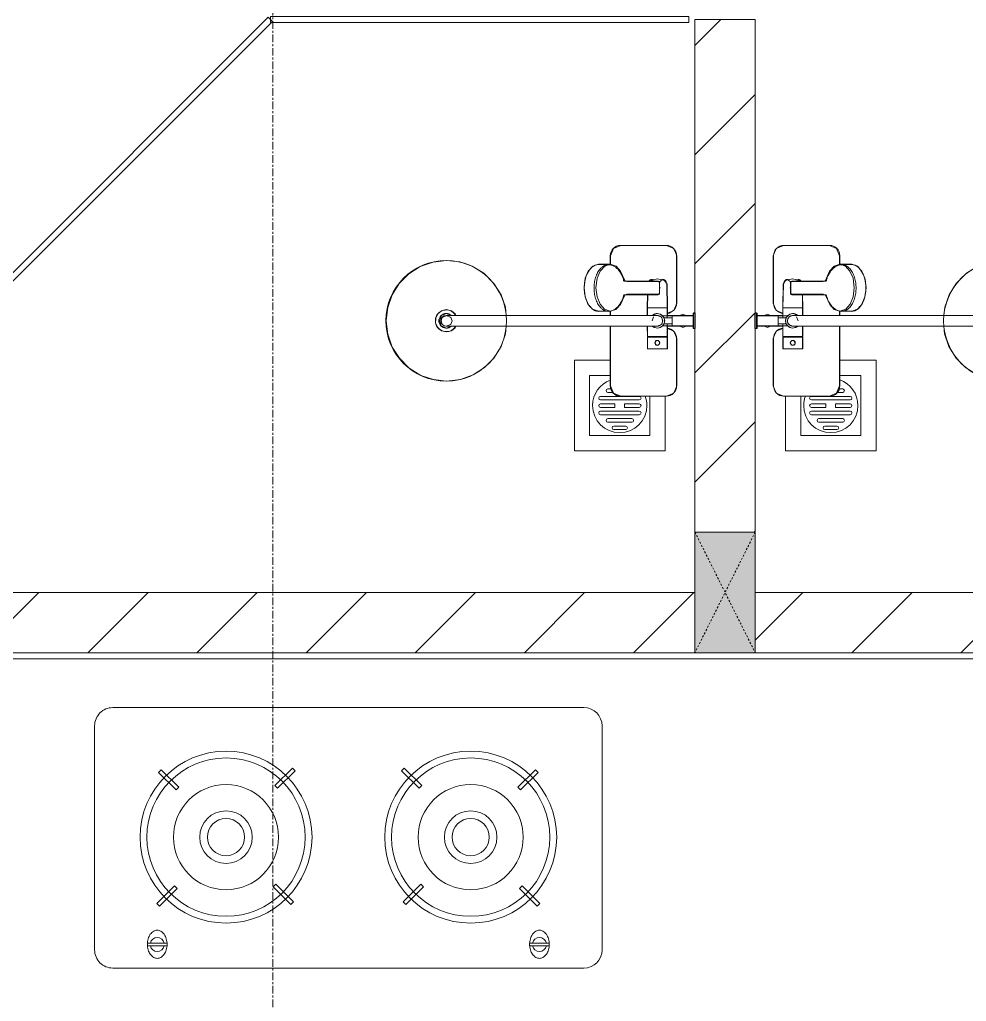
# Model space of a CAD drawing. Header units: millimetres. Extents: x 962 to 241049, y -15958 to 84407.
# Drawn here: x 108712 to 110282, y 64259 to 65887 of the extents above; entities that cross this region are included whole.
import ezdxf

# ---------------------------------------------------------------- set-up
doc = ezdxf.new("R2010")
doc.units = ezdxf.units.MM
doc.linetypes.add('Dash', pattern=[6, 3, -3])
doc.linetypes.add('Grid Line', pattern=[22.225, 12.7, -3.175, 3.175, -3.175])
for name, color, linetype, lineweight in [('0-1', 7, 'Continuous', 5), ('A-GLAZ-CURT-1', 254, 'Continuous', 9), ('A-GLAZ-CURT-2', 9, 'Continuous', 9), ('A-WALL-1', 253, 'Continuous', 18), ('A-WALL-PATT-1', 10, 'Continuous', 9), ('I-FURN', 30, 'Continuous', 9), ('I-FURN-1', 254, 'Continuous', 9), ('M-EQPM-1', 254, 'Continuous', 9), ('P-SANR-FIXT', 6, 'Continuous', 9), ('P-SANR-FIXT-1', 254, 'Continuous', 9), ('S-COLS', 52, 'Continuous', 9), ('S-COLS-4', 254, 'Continuous', 9), ('S-COLS-5', 253, 'Continuous', 18), ('S-COLS-HDLN-1', 9, 'Dash', 9), ('S-GRID-1', 1, 'Grid Line', 9)]:
    doc.layers.add(name, color=color, linetype=linetype, lineweight=lineweight)
pattern_1 = [(45, (0, 0), (-90.50967, 90.50967), [])]

# ---------------------------------------------------------------- blocks, each defined once
blk = doc.blocks.new('HE BEP A - HE BEP A-V18-TKCS_MB TẦNG 1')
at = {"layer": 'I-FURN'}
for p, q in [((3279.1, -92.2), (2497.5, -92.2)), ((2467.5, -494.2), (2467.5, -122.2)), ((2555.1, -129.3), (2587.6, -129.3)), ((2555.1, -133.3), (2555.1, -129.3)), ((2587.6, -129.3), (2587.6, -133.3)), ((3189, -129.3), (3189, -133.3)), ((3221.5, -129.3), (3189, -129.3)), ((3221.5, -133.3), (3221.5, -129.3)), ((3309.1, -494.2), (3309.1, -122.2)), ((2587.6, -133.3), (2555.1, -133.3)), ((3189, -133.3), (3221.5, -133.3)), ((2575.3, -194.9), (2570.9, -199.3)), ((2604.4, -224), (2575.3, -194.9)), ((3172.2, -224), (3201.4, -194.9)), ((3201.4, -194.9), (3205.8, -199.3)), ((2570.9, -199.3), (2600, -228.4)), ((2792.8, -197.7), (2763.7, -226.8)), ((2768.1, -231.2), (2797.2, -202)), ((2797.2, -202), (2792.8, -197.7)), ((2979.4, -202), (2983.8, -197.7)), ((3008.5, -231.2), (2979.4, -202)), ((2983.8, -197.7), (3012.9, -226.8)), ((3205.8, -199.3), (3176.6, -228.4)), ((2600, -228.4), (2604.4, -224)), ((2763.7, -226.8), (2768.1, -231.2)), ((3012.9, -226.8), (3008.5, -231.2)), ((3176.6, -228.4), (3172.2, -224)), ((2573.6, -416.8), (2602.8, -387.7)), ((2602.8, -387.7), (2607.1, -392.1)), ((2766.5, -394.9), (2770.8, -390.5)), ((2770.8, -390.5), (2800, -419.6)), ((3005.8, -390.5), (2976.7, -419.6)), ((3010.2, -394.9), (3005.8, -390.5)), ((3173.9, -387.7), (3169.5, -392.1)), ((3203, -416.8), (3173.9, -387.7)), ((2607.1, -392.1), (2578, -421.2)), ((2795.6, -424), (2766.5, -394.9)), ((2981.1, -424), (3010.2, -394.9)), ((3169.5, -392.1), (3198.6, -421.2)), ((2578, -421.2), (2573.6, -416.8)), ((2800, -419.6), (2795.6, -424)), ((2976.7, -419.6), (2981.1, -424)), ((3198.6, -421.2), (3203, -416.8)), ((3279.1, -524.2), (2497.5, -524.2)), ((765.9, -605.3), (4303.5, -605.3))]:
    blk.add_line(p, q, dxfattribs=at)
for centre, radius in [((2685.4, -309.4), 142.6), ((2685.4, -309.4), 131.3), ((3091.2, -309.4), 142.6), ((3091.2, -309.4), 131.3), ((2685.4, -309.4), 87.2), ((3091.2, -309.4), 87.2), ((2685.4, -309.4), 43.6), ((3091.2, -309.4), 43.6), ((2685.4, -309.4), 30.9), ((3091.2, -309.4), 30.9)]:
    blk.add_circle(centre, radius, dxfattribs=at)
for centre, radius, start, end in [((2497.5, -122.2), 30, 90, 180), ((3279.1, -122.2), 30, 360, 90), ((2574.8, -125.5), 18.1, 120.7976, 145.204), ((2571.4, -119.8), 11.5, 90, 120.7976), ((2571.4, -119.8), 11.5, 59.2024, 90), ((2568, -125.5), 18.1, 34.796, 59.2024), ((3208.7, -125.5), 18.1, 120.7976, 145.204), ((3205.3, -119.8), 11.5, 90, 120.7976), ((3205.3, -119.8), 11.5, 59.2024, 90), ((3201.9, -125.5), 18.1, 34.796, 59.2024), ((2588.6, -131.7), 33.5, 163.9419, 180), ((2580.1, -129.2), 24.7, 145.204, 163.9419), ((2571.3, -131.3), 11.6, 9.7177, 170.2823), ((2562.6, -129.2), 24.7, 16.0581, 34.796), ((2554.1, -131.7), 33.5, 0, 16.0581), ((3222.5, -131.7), 33.5, 163.9419, 180), ((3214, -129.2), 24.7, 145.204, 163.9419), ((3205.3, -131.3), 11.6, 9.7177, 170.2823), ((3196.5, -129.2), 24.7, 16.0581, 34.796), ((3188, -131.7), 33.5, 0, 16.0581), ((2588.6, -131.7), 33.5, 180, 196.0581), ((2580.1, -134.1), 24.7, 196.0581, 214.796), ((2571.3, -131.3), 11.6, 189.9102, 350.0898), ((2562.6, -134.1), 24.7, 325.204, 343.9419), ((2554.1, -131.7), 33.5, 343.9419, 0), ((3222.5, -131.7), 33.5, 180, 196.0581), ((3214, -134.1), 24.7, 196.0581, 214.796), ((3205.3, -131.3), 11.6, 189.9102, 350.0898), ((3196.5, -134.1), 24.7, 325.204, 343.9419), ((3188, -131.7), 33.5, 343.9419, 0), ((2574.8, -137.9), 18.1, 214.796, 239.2024), ((2571.4, -143.6), 11.5, 239.2024, 270), ((2571.4, -143.6), 11.5, 270, 300.7976), ((2568, -137.9), 18.1, 300.7976, 325.204), ((3208.7, -137.9), 18.1, 214.796, 239.2024), ((3205.3, -143.6), 11.5, 239.2024, 270), ((3205.3, -143.6), 11.5, 270, 300.7976), ((3201.9, -137.9), 18.1, 300.7976, 325.204), ((2497.5, -494.2), 30, 180, 270), ((3279.1, -494.2), 30, 270, 0)]:
    blk.add_arc(centre, radius, start, end, dxfattribs=at)
at = {"layer": 'I-FURN-1'}
blk.add_line((4303.5, -605.3), (3.5, -605.3), dxfattribs=at)
blk = doc.blocks.new('93925000_0001 - 93925000_top_dwg_93925000_T-348115-TKCS_MB TẦNG 1')
at = {"layer": 'P-SANR-FIXT'}
for p, q in [((-29.3, -30.4), (-108, -30.4)), ((29.3, -30.4), (108, -30.4)), ((-125, -47.4), (-125, -123.4)), ((-46.3, -78.4), (-46.3, -46.7)), ((-27.2, -47.1), (-26.1, -47.1)), ((21.5, -45.9), (60.6, -46.7)), ((125, -47.4), (125, -123.4)), ((-9, -412.5), (-9, -62.5)), ((9, -62.5), (9, -412.5)), ((43, -64.7), (43, -117.7)), ((65.8, -117.7), (65.8, -64.7)), ((-27.2, -77.9), (-26.1, -77.9)), ((43, -78.7), (21.5, -79.2)), ((42.7, -117.9), (42.7, -117.9)), ((43.2, -117.6), (43.2, -117.5)), ((65.6, -117.5), (65.6, -117.6)), ((66.1, -117.9), (66.1, -117.9)), ((-108, -140.4), (-9, -140.4)), ((9, -140.4), (16.1, -140.4)), ((15.4, -159.1), (15.8, -143.3)), ((108, -140.4), (92.7, -140.4)), ((93, -143.3), (93.4, -159.1))]:
    blk.add_line(p, q, dxfattribs=at)
at = {"layer": 'P-SANR-FIXT', "flags": 128}
for points in [[(-45.8, -46.1), (-27.2, -46.1), (-27.2, -78.9), (-45.8, -78.9)], [(-26.1, -46), (-26.1, -78.9), (-9, -79)], [(21.5, -47.4), (21.5, -79.1), (9, -79)]]:
    blk.add_lwpolyline(points, dxfattribs=at)
at = {"layer": 'P-SANR-FIXT'}
for centre, radius in [((-36.5, -62.5), 3.95), ((0, -412.5), 100)]:
    blk.add_circle(centre, radius, dxfattribs=at)
for centre, radius, start, end in [((-108, -47.4), 17, 90, 180), ((-29.3, -47.4), 17, 4.7626, 90), ((29.3, -47.4), 17, 90, 175.2374), ((108, -47.4), 17, 360, 90), ((-45.8, -46.6), 0.5, 90, 180), ((59.7, -57.1), 10.5, 38.6491, 85.492), ((0, -62.5), 12, 318.5904, 221.4096), ((0, -62.5), 9, 90, 180.0008), ((0, -62.5), 9, 360, 90), ((45.7, -61.8), 2.59, 155.1929, 175.7071), ((45.9, -61.8), 2.75, 130.8294, 155.1929), ((46.1, -62.1), 3.08, 110.5459, 130.8294), ((54.4, -334.8), 275.9, 88.2683, 91.7343), ((-11.1, -67.1), 76.9, 1.7693, 4.1075), ((-45.8, -78.4), 0.5, 180, 270), ((65.2, -72.4), 3.46, 323.2522, 79.3541), ((-108, -123.4), 17, 180, 270), ((43.6, -149.4), 29.5, 134.7867, 139.9744), ((46.2, -152), 33.2, 130.0223, 134.7808), ((47.7, -153.8), 35.5, 125.4414, 130.0144), ((49.9, -156.8), 39.2, 121.1773, 125.4365), ((50.6, -157.9), 40.5, 119.697, 121.1761), ((51, -158.7), 41.5, 117.0276, 119.7085), ((52.2, -161.1), 44.1, 113.3199, 117.0258), ((51.7, -159.9), 42.8, 109.7779, 113.2977), ((52.5, -162.2), 45.2, 106.1472, 109.7766), ((53.2, -164.5), 47.7, 103.9355, 106.1665), ((39.1, -108.2), 10.4, 284.3956, 285.5116), ((40.8, -114.2), 4.19, 285.5116, 289.9665), ((40.2, -112.5), 6, 289.9665, 292.7061), ((41.4, -115.3), 2.96, 292.7061, 296.5405), ((41.3, -115.1), 3.16, 296.9591, 300.8286), ((41.8, -115.8), 2.26, 300.8286, 305.287), ((42.1, -116.4), 1.64, 305.287, 309.9326), ((42.6, -116.9), 0.906, 309.9326, 315.24), ((66.5, -116.6), 1.39, 229.6335, 235.1234), ((66.3, -116.8), 1.08, 225.1702, 229.6335), ((67.3, -115.4), 2.79, 235.1234, 238.7439), ((67.2, -115.6), 2.6, 238.7439, 243.4573), ((67.8, -114.4), 3.89, 243.9189, 246.8313), ((68.1, -113.8), 4.52, 246.843, 250.4792), ((68.3, -113.2), 5.24, 250.478, 254.0406), ((68.5, -112.7), 5.75, 254.0357, 256.0561), ((55.4, -165.2), 48.4, 73.8659, 76.0481), ((56.2, -162.4), 45.5, 70.241, 73.86), ((57.4, -159.2), 42.1, 66.6693, 70.2637), ((56.5, -161.3), 44.3, 62.9815, 66.6728), ((58, -158.4), 41.1, 60.2783, 62.9855), ((57.7, -158.9), 41.7, 58.8444, 60.2824), ((59.2, -156.4), 38.7, 54.5377, 58.8482), ((60.9, -154), 35.8, 50.0034, 54.5405), ((62.8, -151.7), 32.8, 45.1921, 50.0042), ((65, -149.6), 29.8, 40.0487, 45.1896), ((87.6, -128.4), 1.5, 180, 187.5386), ((87.6, -128.4), 1.5, 258.6057, 270), ((108, -123.4), 17, 270, 360), ((32.6, -143.6), 16.9, 172.414, 179.1297), ((33.7, -143.7), 17.9, 164.9525, 172.4168), ((35.2, -144.2), 19.5, 157.9614, 164.9563), ((37.1, -144.9), 21.6, 151.4775, 157.9654), ((39.3, -146.1), 24, 145.4892, 151.4815), ((41.5, -147.6), 26.8, 139.9517, 145.4927), ((67.2, -147.7), 26.8, 34.5125, 40.0422), ((69.4, -146.2), 24.2, 28.5363, 34.4919), ((73.8, -143.9), 19.2, 21.6374, 28.9183), ((71.2, -145), 22.1, 15.4436, 21.6374), ((76.8, -143.4), 16.2, 7.1859, 15.4436), ((73.9, -143.8), 19.1, 1.2699, 7.1859), ((32.7, -159), 17.3, 181.3198, 222.2619), ((76, -159), 17.4, 317.3098, 358.6393), ((54.2, -123), 60.6, 259.1395, 270.1494), ((54.2, -119.5), 64.1, 270.1494, 280.3637), ((0, -412.5), 18, 120.2491, 59.7509), ((0, -412.5), 12.2, 137.7946, 42.2054), ((0, -412.5), 9, 180, 0)]:
    blk.add_arc(centre, radius, start, end, dxfattribs=at)
for points, degree in [([(-12.9, 0), (-12.9, -1.5), (-12.9, -3)], 2), ([(12.9, 0), (0, 0), (-12.8, 0)], 2), ([(12.8, 0), (12.9, 0), (12.9, 0)], 2), ([(12.9, 0), (12.9, -1.5), (12.9, -3)], 2), ([(-12.9, -3), (0, -3), (12.8, -3)], 2), ([(-12.8, -3), (-12.9, -3), (-12.9, -3)], 2), ([(-8.5, -3.8), (-8.5, -20.9), (-8.5, -38)], 2), ([(8.5, -3.8), (8.5, -20.9), (8.5, -38)], 2), ([(-5, -46), (-15.5, -46), (-26.1, -46)], 2), ([(-8.5, -38), (0, -38), (8.5, -38)], 2), ([(-5, -38), (-5, -44.8), (-5, -51.6)], 2), ([(5, -38), (5, -44.8), (5, -51.6)], 2), ([(5, -46), (13.3, -46), (21.5, -46)], 2), ([(43.2, -61.6), (43.1, -62.2), (43.3, -62.8), (43, -63.5), (43, -64.1), (43, -64.7)], 5), ([(46.1, -59), (45.8, -59), (45.6, -59), (45.4, -59.1), (45.2, -59.1), (45, -59.2)], 5), ([(65.6, -61.6), (65.6, -60.8), (65.5, -60), (64.3, -59), (63.5, -59), (62.7, -59)], 5), ([(42.8, -182.5), (33, -180.6), (24.7, -176.4), (19.9, -170.7)], 3), ([(88.8, -170.8), (83.9, -176.5), (75.6, -180.7), (65.8, -182.5)], 3)]:
    blk.add_open_spline(points, degree=degree, dxfattribs=at)
for points, weights in [([(-9.3, -3), (-8.5, -3), (-8.5, -3.8)], [1, 0.707106775639, 1]), ([(9.3, -3), (8.5, -3), (8.5, -3.8)], [1, 0.707106765177, 1]), ([(21.5, -45.9), (21.5, -45.7), (21.5, -47.4)], [0.874147445041, 0.908470869121, 1]), ([(67.9, -74.4), (66.9, -75.7), (65.8, -76.4)], [1, 0.991614392871, 1]), ([(54.4, -167.3), (15.8, -167.3), (15.8, -143.6)], [1, 0.707106781187, 1]), ([(93, -143.6), (93, -167.3), (54.4, -167.3)], [1, 0.707106781187, 1])]:
    blk.add_rational_spline(points, weights, degree=2, dxfattribs=at)
blk.add_open_spline([(68, -50.6), (68.4, -51.1), (68.6, -51.7), (68.7, -53.5), (68.2, -54.7), (66.1, -57), (64.6, -58.1), (62.7, -59)], degree=3, knots=[0.3623591, 0.3623591, 0.3623591, 0.3623591, 0.4991435, 0.4991435, 0.7494159, 0.7494159, 0.9564651, 0.9564651, 0.9564651, 0.9564651], dxfattribs=at)
blk = doc.blocks.new('93925000_0001 - 93925000_top_dwg-348114-TKCS_MB TẦNG 1')
blk.add_blockref('93925000_0001 - 93925000_top_dwg_93925000_T-348115-TKCS_MB TẦNG 1', (0, 0))
blk = doc.blocks.new('93925000_0001 - 93925000_3D_low_dwg-V56-TKCS_MB TẦNG 1')
at = {"layer": 'P-SANR-FIXT'}
for p, q in [((-13, 0.4), (-12.1, 0.4)), ((-13, 0.4), (-11.6, 0.4)), ((-13, -2.4), (-13, 0.4)), ((-13, -2.4), (-13, 0)), ((-12.1, 0.4), (-9.1, 0.4)), ((-8, 0.4), (-11.6, 0.4)), ((-9.1, 0.4), (-5, 0.4)), ((-5, 0.4), (-8, 0.4)), ((-5, 0.4), (0, 0.4)), ((0, 0.4), (5.1, 0.4)), ((5.1, 0.4), (9, 0.4)), ((8.2, 0.4), (5.1, 0.4)), ((11.6, 0.4), (8.2, 0.4)), ((9, 0.4), (12, 0.4)), ((13, 0.4), (11.6, 0.4)), ((12, 0.4), (13, 0.4)), ((13, -2.4), (13, 0.4)), ((13, -2.4), (13, 0)), ((-12.1, -2.4), (-13, -2.4)), ((-13, -2.4), (-11.6, -2.4)), ((-12.1, -2.4), (-13, -2.4)), ((-13, -2.4), (-11.6, -2.4)), ((-9.1, -2.4), (-12.1, -2.4)), ((-9.1, -2.4), (-12.1, -2.4)), ((-11.6, -2.4), (-8.5, -2.4)), ((-11.6, -2.4), (-8.9, -2.4)), ((-11.1, -20.1), (-8.9, -14.6)), ((-5, -2.4), (-9.1, -2.4)), ((-8.9, -45.6), (-8.9, -2.4)), ((-6.1, -2.4), (-8.5, -2.4)), ((-8.5, -53.6), (-8.5, -2.4)), ((0, -2.4), (-5, -2.4)), ((5.1, -2.4), (0, -2.4)), ((5.1, -2.4), (9, -2.4)), ((6.1, -2.4), (8.5, -2.4)), ((11.6, -2.4), (8.5, -2.4)), ((8.5, -2.4), (8.5, -53.6)), ((8.9, -2.4), (8.9, -45.6)), ((11.6, -2.4), (8.9, -2.4)), ((11.1, -20.1), (8.9, -15)), ((9, -2.4), (12, -2.4)), ((9, -2.4), (12, -2.4)), ((13, -2.4), (11.6, -2.4)), ((13, -2.4), (11.6, -2.4)), ((12, -2.4), (13, -2.4)), ((12, -2.4), (13, -2.4)), ((-120, -35), (-108, -30)), ((-108, -30), (-120, -35)), ((-108, -30), (-29.2, -30)), ((-29.2, -30), (-108, -30)), ((-29.2, -30), (-17.2, -35)), ((-17.2, -35), (-29.2, -30)), ((-8.9, -25.2), (-11.1, -20.1)), ((8.9, -25.6), (11.1, -20.1)), ((17.2, -35), (29.2, -30)), ((17.2, -35), (29.2, -30)), ((29.2, -30), (108, -30)), ((108, -30), (29.2, -30)), ((108, -30), (120, -35)), ((120, -35), (108, -30)), ((-125, -47), (-120, -35)), ((-120, -35), (-125, -47)), ((-125, -123), (-125, -47)), ((-125, -47), (-125, -123)), ((-46.3, -45.7), (-27.2, -45.6)), ((-46.3, -46.9), (-46.3, -45.7)), ((-46.3, -45.7), (-46.3, -46.9)), ((-46.3, -50.5), (-46.3, -46.9)), ((-27.2, -46.8), (-27.2, -45.6)), ((-27.2, -46.8), (-27.2, -50.4)), ((-26.1, -46.8), (-26.1, -45.6)), ((-8.5, -45.6), (-26.1, -45.6)), ((-26.1, -46.8), (-26.1, -50.4)), ((-17.2, -35), (-12.8, -45.6)), ((-12.8, -45.6), (-17.2, -35)), ((21.5, -45.6), (8.5, -45.6)), ((17.2, -35), (12.8, -45.6)), ((12.8, -45.6), (17.2, -35)), ((21.5, -45.6), (60.6, -46.1)), ((21.5, -46.8), (21.5, -45.6)), ((21.5, -46.8), (21.5, -50.4)), ((60.6, -46.1), (66.7, -50.3)), ((120, -35), (125, -47)), ((125, -47), (120, -35)), ((125, -47), (125, -123)), ((125, -123), (125, -47)), ((-46.3, -50.5), (-46.3, -56.1)), ((-46.3, -56.1), (-46.3, -62.1)), ((-46.3, -68.1), (-46.3, -62.1)), ((-40.5, -62.1), (-39.4, -59.4)), ((-40.5, -62.1), (-39.3, -64.9)), ((-36.6, -58.1), (-39.4, -59.4)), ((-36.5, -66.1), (-39.3, -64.9)), ((-36.6, -58.1), (-33.6, -59.3)), ((-33.6, -64.8), (-36.5, -66.1)), ((-33.6, -59.3), (-32.5, -62.1)), ((-33.6, -64.8), (-32.5, -62.1)), ((-27.2, -56), (-27.2, -50.4)), ((-27.2, -62.1), (-27.2, -56)), ((-27.2, -68.2), (-27.2, -62.1)), ((-26.1, -56), (-26.1, -50.4)), ((-26.1, -62.1), (-26.1, -56)), ((-26.1, -68.2), (-26.1, -62.1)), ((-11.1, -57.5), (-12, -62.1)), ((-11.2, -57.7), (-12, -62.1)), ((-12, -62.1), (-11.2, -66.5)), ((-12, -62.1), (-11.2, -66.5)), ((-8.5, -53.6), (-11.2, -57.7)), ((-8.5, -53.6), (-11.2, -57.7)), ((-11.1, -57.5), (-11.2, -57.7)), ((-5.4, -54.9), (-9, -62.1)), ((-9, -62.1), (-9, -66.3)), ((-4.4, -50.9), (-8.5, -53.6)), ((-4.4, -50.9), (-8.5, -53.6)), ((0, -53.1), (-5.4, -54.9)), ((-4.6, -51), (-4.4, -50.9)), ((0, -50.1), (-4.4, -50.9)), ((4.4, -50.9), (0, -50.1)), ((2.5, -54.1), (0, -53.1)), ((4.4, -50.9), (4.6, -51)), ((4.4, -50.9), (8.5, -53.6)), ((4.4, -50.9), (8.5, -53.6)), ((9, -62.1), (6.4, -55.7)), ((9, -62.1), (7.3, -58.1)), ((11.1, -57.5), (8.5, -53.6)), ((11.2, -57.7), (8.5, -53.6)), ((11.2, -57.7), (8.5, -53.6)), ((9, -62.1), (9, -66.5)), ((11.1, -57.5), (11.2, -57.7)), ((11.1, -66.7), (12, -62.1)), ((12, -62.1), (11.2, -57.7)), ((12, -62.1), (11.2, -57.7)), ((11.2, -66.5), (12, -62.1)), ((21.5, -56), (21.5, -50.4)), ((21.5, -62.1), (21.5, -56)), ((21.5, -68.2), (21.5, -62.1)), ((43.3, -68.3), (43.8, -62.2)), ((44.3, -58.6), (44.2, -112.9)), ((65.4, -58.6), (44.3, -58.6)), ((52.7, -58.6), (54.8, -57.9)), ((54.8, -57.9), (56.9, -58.6)), ((65.4, -58.6), (65.4, -112.9)), ((66.3, -68.3), (65.8, -61.6)), ((66.7, -50.3), (69.5, -62.1)), ((66.7, -73.9), (69.5, -62.1)), ((-46.3, -73.7), (-46.3, -68.1)), ((-46.3, -77.3), (-46.3, -73.7)), ((-46.3, -78.5), (-46.3, -77.3)), ((-46.3, -78.5), (-46.3, -77.3)), ((-46.3, -78.5), (-27.2, -78.6)), ((-27.2, -73.8), (-27.2, -68.2)), ((-27.2, -77.4), (-27.2, -73.8)), ((-27.2, -78.6), (-27.2, -77.4)), ((-26.1, -73.8), (-26.1, -68.2)), ((-26.1, -77.4), (-26.1, -73.8)), ((-26.1, -78.6), (-26.1, -77.4)), ((-26.1, -78.6), (-9, -78.6)), ((-11.1, -66.7), (-11.2, -66.5)), ((-11.2, -66.5), (-9, -69.8)), ((-11.1, -66.7), (-9, -69.9)), ((-9, -79.5), (-9, -66.3)), ((-9, -79.5), (-9, -94.5)), ((6.4, -68.5), (0, -71.1)), ((9, -79.6), (9, -66.5)), ((9, -69.8), (11.2, -66.5)), ((9, -69.8), (11.2, -66.5)), ((9, -69.8), (11.1, -66.7)), ((9, -78.6), (21.5, -78.6)), ((9, -79.6), (9, -94.6)), ((11.1, -66.7), (11.2, -66.5)), ((21.5, -73.8), (21.5, -68.2)), ((21.5, -77.4), (21.5, -73.8)), ((21.5, -78.6), (21.5, -77.4)), ((21.5, -78.6), (44.3, -78.3)), ((43.3, -68.3), (44.3, -66.3)), ((44.3, -70.3), (43.3, -68.3)), ((66.3, -68.3), (65.4, -66.3)), ((65.4, -70.2), (66.3, -68.3)), ((-9, -94.5), (-9, -122.1)), ((9, -94.6), (9, -122.1)), ((44.2, -112.9), (42.7, -116.4)), ((65.4, -112.9), (67, -116.4)), ((-120, -135), (-125, -123)), ((-125, -123), (-120, -135)), ((-9, -122.1), (-9, -352.1)), ((9, -352.1), (9, -122.1)), ((27.2, -123.6), (19, -131.1)), ((42.7, -116.4), (27.2, -123.6)), ((67, -116.4), (82.2, -123.4)), ((82.2, -123.4), (90.4, -130.7)), ((125, -123), (120, -135)), ((120, -135), (125, -123)), ((-108, -140), (-120, -135)), ((-120, -135), (-108, -140)), ((-8.8, -140), (-108, -140)), ((-108, -140), (-8.8, -140)), ((16.1, -140), (8.8, -140)), ((8.8, -140), (16.1, -140)), ((16, -140.4), (19, -131.1)), ((16, -140.4), (16, -160.1)), ((19.3, -150.1), (16, -140.4)), ((90.4, -130.7), (93.7, -140.4)), ((90.7, -149.6), (93.7, -140.4)), ((108, -140), (93.6, -140)), ((93.6, -140), (108, -140)), ((93.7, -140.4), (93.7, -160.1)), ((108, -140), (120, -135)), ((108, -140), (120, -135)), ((16, -160.1), (18.8, -169)), ((19.3, -169.7), (16, -160.1)), ((27.5, -157.3), (19.3, -150.1)), ((27.5, -157.3), (39.8, -162.4)), ((39.8, -162.4), (54.8, -164.2)), ((70.6, -162.2), (54.8, -164.2)), ((70.6, -162.2), (82.5, -157.2)), ((90.7, -149.6), (82.5, -157.2)), ((93.7, -160.1), (90.7, -169.3)), ((25.5, -175.3), (19.3, -169.7)), ((27.2, -176.8), (27.3, -176.9)), ((39.8, -182), (27.5, -177)), ((82.5, -176.8), (70.6, -181.9)), ((82.2, -177), (79.6, -178.1)), ((90.7, -169.3), (82.5, -176.8)), ((90.6, -169.4), (88.2, -171.6)), ((39.6, -182), (54.8, -183.9)), ((39.8, -182), (54.8, -183.9)), ((54.8, -183.9), (70.6, -181.9)), ((54.8, -183.9), (69.3, -182.2)), ((-42.5, -321.4), (-61.8, -333.3)), ((-21.4, -314.2), (-42.5, -321.4)), ((-9, -312.8), (-21.4, -314.2)), ((22.5, -314.4), (9, -312.9)), ((43, -321.6), (22.5, -314.4)), ((61.9, -333.3), (43, -321.6)), ((-61.8, -333.3), (-77.7, -348.9)), ((78.8, -350.3), (61.9, -333.3)), ((-77.7, -348.9), (-89.8, -367.9)), ((-9, -374.4), (-9, -352.1)), ((9, -374.3), (9, -352.1)), ((90.5, -369.3), (78.8, -350.3)), ((-89.8, -367.9), (-97.3, -388.9)), ((-9, -394.7), (-9, -374.4)), ((9, -394.5), (9, -374.3)), ((97.6, -390.1), (90.5, -369.3)), ((-97.3, -388.9), (-100, -411.9)), ((100, -411.9), (97.6, -390.1)), ((-16.7, -404), (-18.5, -411.9)), ((-11.8, -397.7), (-16.7, -404)), ((-12, -411.9), (-9, -404.4)), ((-9, -396.3), (-11.8, -397.7)), ((-9, -394.7), (-9, -407.6)), ((-5.4, -404.7), (-9, -411.9)), ((-5.4, -404.7), (-6.3, -405.5)), ((-5.4, -404.7), (0, -402.9)), ((5.4, -404.7), (0, -402.9)), ((9, -411.9), (5.4, -404.7)), ((5.4, -404.7), (6.2, -405.4)), ((9, -394.5), (9, -407.4)), ((11.7, -397.6), (9, -396.3)), ((12, -411.9), (9, -404.9)), ((11.7, -397.6), (16.7, -403.7)), ((11.7, -397.6), (16.7, -403.7)), ((16.7, -403.7), (18.5, -411.9)), ((16.7, -403.7), (18.5, -411.9)), ((-100, -411.9), (-97.6, -433.8)), ((-18.5, -411.9), (-18.5, -411.9)), ((-18.5, -411.9), (-16.5, -420.1)), ((-16.5, -420.1), (-11.3, -426.5)), ((-8.3, -420.6), (-12, -411.9)), ((-9, -407.6), (-9, -411.9)), ((-9, -411.9), (-9, -411.9)), ((0, -423.9), (-8.3, -420.6)), ((-5.4, -419.1), (-6.2, -418.4)), ((0, -420.9), (-5.4, -419.1)), ((0, -420.9), (-5.4, -419.1)), ((5.4, -419.1), (0, -420.9)), ((5.4, -419.1), (0, -420.9)), ((8.7, -420.2), (0, -423.9)), ((5.4, -419.1), (9, -411.6)), ((5.4, -419.1), (9, -411.9)), ((6.2, -418.4), (5.4, -419.1)), ((8.7, -420.2), (12, -411.9)), ((9, -411.9), (9, -407.4)), ((9, -411.6), (9, -411.9)), ((16.5, -420.1), (11.7, -426.2)), ((18.5, -411.9), (16.5, -420.1)), ((18.5, -411.9), (18.5, -411.9)), ((100, -411.9), (97.5, -433.9)), ((-97.6, -433.8), (-90.5, -454.4)), ((-11.3, -426.5), (-3.9, -430)), ((-3.9, -430), (4.1, -429.9)), ((4.1, -429.9), (11.7, -426.2)), ((89.8, -455.8), (97.5, -433.9)), ((-90.5, -454.4), (-78.4, -473.9)), ((78, -474.5), (89.8, -455.8)), ((-78.4, -473.9), (-62.2, -490.2)), ((61.9, -490.4), (78, -474.5)), ((-62.2, -490.2), (-43.5, -501.9)), ((-43.5, -501.9), (-22.2, -509.4)), ((22.1, -509.4), (42.9, -502.2)), ((42.9, -502.2), (61.9, -490.4)), ((-22.2, -509.4), (-0.1, -511.9)), ((-0.1, -511.9), (22.1, -509.4))]:
    blk.add_line(p, q, dxfattribs=at)
blk = doc.blocks.new('93925000_0001 - FMM 93925000-V57-TKCS_MB TẦNG 1')
at = {"extrusion": (0, 0, -1), "zscale": -1, "rotation": 180}
for name in ['93925000_0001 - 93925000_top_dwg-348114-TKCS_MB TẦNG 1', '93925000_0001 - 93925000_3D_low_dwg-V56-TKCS_MB TẦNG 1']:
    blk.add_blockref(name, (0, 0), dxfattribs=at)
blk = doc.blocks.new('93925000_0001 - 93925000_3D_low_dwg-348120-TKCS_MB TẦNG 1')
at = {"layer": 'P-SANR-FIXT'}
for p, q in [((-13, 0.4), (-12.1, 0.4)), ((-13, 0.4), (-11.6, 0.4)), ((-13, -2.4), (-13, 0.4)), ((-13, -2.4), (-13, 0)), ((-12.1, 0.4), (-9.1, 0.4)), ((-8, 0.4), (-11.6, 0.4)), ((-9.1, 0.4), (-5, 0.4)), ((-5, 0.4), (-8, 0.4)), ((-5, 0.4), (0, 0.4)), ((0, 0.4), (5.1, 0.4)), ((5.1, 0.4), (9, 0.4)), ((8.2, 0.4), (5.1, 0.4)), ((11.6, 0.4), (8.2, 0.4)), ((9, 0.4), (12, 0.4)), ((13, 0.4), (11.6, 0.4)), ((12, 0.4), (13, 0.4)), ((13, -2.4), (13, 0.4)), ((13, -2.4), (13, 0)), ((-12.1, -2.4), (-13, -2.4)), ((-13, -2.4), (-11.6, -2.4)), ((-12.1, -2.4), (-13, -2.4)), ((-13, -2.4), (-11.6, -2.4)), ((-9.1, -2.4), (-12.1, -2.4)), ((-9.1, -2.4), (-12.1, -2.4)), ((-11.6, -2.4), (-8.5, -2.4)), ((-11.6, -2.4), (-8.9, -2.4)), ((-11.1, -20.1), (-8.9, -14.6)), ((-5, -2.4), (-9.1, -2.4)), ((-8.9, -45.6), (-8.9, -2.4)), ((-6.1, -2.4), (-8.5, -2.4)), ((-8.5, -53.6), (-8.5, -2.4)), ((0, -2.4), (-5, -2.4)), ((5.1, -2.4), (0, -2.4)), ((5.1, -2.4), (9, -2.4)), ((6.1, -2.4), (8.5, -2.4)), ((11.6, -2.4), (8.5, -2.4)), ((8.5, -2.4), (8.5, -53.6)), ((8.9, -2.4), (8.9, -45.6)), ((11.6, -2.4), (8.9, -2.4)), ((11.1, -20.1), (8.9, -15)), ((9, -2.4), (12, -2.4)), ((9, -2.4), (12, -2.4)), ((13, -2.4), (11.6, -2.4)), ((13, -2.4), (11.6, -2.4)), ((12, -2.4), (13, -2.4)), ((12, -2.4), (13, -2.4)), ((-120, -35), (-108, -30)), ((-108, -30), (-120, -35)), ((-108, -30), (-29.2, -30)), ((-29.2, -30), (-108, -30)), ((-29.2, -30), (-17.2, -35)), ((-17.2, -35), (-29.2, -30)), ((-8.9, -25.2), (-11.1, -20.1)), ((8.9, -25.6), (11.1, -20.1)), ((17.2, -35), (29.2, -30)), ((17.2, -35), (29.2, -30)), ((29.2, -30), (108, -30)), ((108, -30), (29.2, -30)), ((108, -30), (120, -35)), ((120, -35), (108, -30)), ((-125, -47), (-120, -35)), ((-120, -35), (-125, -47)), ((-125, -123), (-125, -47)), ((-125, -47), (-125, -123)), ((-46.3, -45.7), (-27.2, -45.6)), ((-46.3, -46.9), (-46.3, -45.7)), ((-46.3, -45.7), (-46.3, -46.9)), ((-46.3, -50.5), (-46.3, -46.9)), ((-27.2, -46.8), (-27.2, -45.6)), ((-27.2, -46.8), (-27.2, -50.4)), ((-26.1, -46.8), (-26.1, -45.6)), ((-8.5, -45.6), (-26.1, -45.6)), ((-26.1, -46.8), (-26.1, -50.4)), ((-17.2, -35), (-12.8, -45.6)), ((-12.8, -45.6), (-17.2, -35)), ((21.5, -45.6), (8.5, -45.6)), ((17.2, -35), (12.8, -45.6)), ((12.8, -45.6), (17.2, -35)), ((21.5, -45.6), (60.6, -46.1)), ((21.5, -46.8), (21.5, -45.6)), ((21.5, -46.8), (21.5, -50.4)), ((60.6, -46.1), (66.7, -50.3)), ((120, -35), (125, -47)), ((125, -47), (120, -35)), ((125, -47), (125, -123)), ((125, -123), (125, -47)), ((-46.3, -50.5), (-46.3, -56.1)), ((-46.3, -56.1), (-46.3, -62.1)), ((-46.3, -68.1), (-46.3, -62.1)), ((-40.5, -62.1), (-39.4, -59.4)), ((-40.5, -62.1), (-39.3, -64.9)), ((-36.6, -58.1), (-39.4, -59.4)), ((-36.5, -66.1), (-39.3, -64.9)), ((-36.6, -58.1), (-33.6, -59.3)), ((-33.6, -64.8), (-36.5, -66.1)), ((-33.6, -59.3), (-32.5, -62.1)), ((-33.6, -64.8), (-32.5, -62.1)), ((-27.2, -56), (-27.2, -50.4)), ((-27.2, -62.1), (-27.2, -56)), ((-27.2, -68.2), (-27.2, -62.1)), ((-26.1, -56), (-26.1, -50.4)), ((-26.1, -62.1), (-26.1, -56)), ((-26.1, -68.2), (-26.1, -62.1)), ((-11.1, -57.5), (-12, -62.1)), ((-11.2, -57.7), (-12, -62.1)), ((-12, -62.1), (-11.2, -66.5)), ((-12, -62.1), (-11.2, -66.5)), ((-8.5, -53.6), (-11.2, -57.7)), ((-8.5, -53.6), (-11.2, -57.7)), ((-11.1, -57.5), (-11.2, -57.7)), ((-5.4, -54.9), (-9, -62.1)), ((-9, -62.1), (-9, -66.3)), ((-4.4, -50.9), (-8.5, -53.6)), ((-4.4, -50.9), (-8.5, -53.6)), ((-5.4, -54.9), (-5.8, -55.7)), ((0, -53.1), (-5.4, -54.9)), ((-4.6, -51), (-4.4, -50.9)), ((0, -50.1), (-4.4, -50.9)), ((4.4, -50.9), (0, -50.1)), ((2.5, -54.1), (0, -53.1)), ((4.4, -50.9), (4.6, -51)), ((4.4, -50.9), (8.5, -53.6)), ((4.4, -50.9), (8.5, -53.6)), ((9, -62.1), (6.4, -55.7)), ((9, -62.1), (7.2, -57.9)), ((11.1, -57.5), (8.5, -53.6)), ((11.2, -57.7), (8.5, -53.6)), ((11.2, -57.7), (8.5, -53.6)), ((9, -62.1), (9, -66.5)), ((11.1, -57.5), (11.2, -57.7)), ((11.1, -66.7), (12, -62.1)), ((12, -62.1), (11.2, -57.7)), ((12, -62.1), (11.2, -57.7)), ((11.2, -66.5), (12, -62.1)), ((21.5, -56), (21.5, -50.4)), ((21.5, -62.1), (21.5, -56)), ((21.5, -68.2), (21.5, -62.1)), ((43.3, -68.3), (43.8, -62.2)), ((44.3, -58.6), (44.2, -112.9)), ((65.4, -58.6), (44.3, -58.6)), ((52.7, -58.6), (54.8, -57.9)), ((54.8, -57.9), (56.9, -58.6)), ((65.4, -58.6), (65.4, -112.9)), ((66.3, -68.3), (65.8, -61.6)), ((66.7, -50.3), (69.5, -62.1)), ((66.7, -73.9), (69.5, -62.1)), ((-46.3, -73.7), (-46.3, -68.1)), ((-46.3, -77.3), (-46.3, -73.7)), ((-46.3, -78.5), (-46.3, -77.3)), ((-46.3, -78.5), (-46.3, -77.3)), ((-46.3, -78.5), (-27.2, -78.6)), ((-27.2, -73.8), (-27.2, -68.2)), ((-27.2, -77.4), (-27.2, -73.8)), ((-27.2, -78.6), (-27.2, -77.4)), ((-26.1, -73.8), (-26.1, -68.2)), ((-26.1, -77.4), (-26.1, -73.8)), ((-26.1, -78.6), (-26.1, -77.4)), ((-26.1, -78.6), (-9, -78.6)), ((-11.1, -66.7), (-11.2, -66.5)), ((-11.2, -66.5), (-9, -69.8)), ((-11.1, -66.7), (-9, -69.9)), ((-9, -79.5), (-9, -66.3)), ((-9, -79.5), (-9, -94.5)), ((6.4, -68.5), (0, -71.1)), ((9, -79.6), (9, -66.5)), ((9, -69.8), (11.2, -66.5)), ((9, -69.8), (11.2, -66.5)), ((9, -69.8), (11, -66.9)), ((9, -78.6), (21.5, -78.6)), ((9, -79.6), (9, -94.6)), ((11.1, -66.7), (11.2, -66.5)), ((21.5, -73.8), (21.5, -68.2)), ((21.5, -77.4), (21.5, -73.8)), ((21.5, -78.6), (21.5, -77.4)), ((21.5, -78.6), (44.3, -78.3)), ((43.3, -68.3), (44.3, -66.3)), ((44.3, -70.3), (43.3, -68.3)), ((66.3, -68.3), (65.4, -66.3)), ((65.4, -70.2), (66.3, -68.3)), ((-9, -94.5), (-9, -122.1)), ((9, -94.6), (9, -122.1)), ((44.2, -112.9), (42.7, -116.4)), ((65.4, -112.9), (67, -116.4)), ((-120, -135), (-125, -123)), ((-125, -123), (-120, -135)), ((-9, -122.1), (-9, -352.1)), ((9, -352.1), (9, -122.1)), ((27.2, -123.6), (19, -131.1)), ((42.7, -116.4), (27.2, -123.6)), ((67, -116.4), (82.2, -123.4)), ((82.2, -123.4), (90.4, -130.7)), ((125, -123), (120, -135)), ((120, -135), (125, -123)), ((-108, -140), (-120, -135)), ((-120, -135), (-108, -140)), ((-8.8, -140), (-108, -140)), ((-108, -140), (-8.8, -140)), ((16.1, -140), (8.8, -140)), ((8.8, -140), (16.1, -140)), ((16, -140.4), (19, -131.1)), ((16, -140.4), (16, -160.1)), ((19.3, -150.1), (16, -140.4)), ((90.4, -130.7), (93.7, -140.4)), ((90.7, -149.6), (93.7, -140.4)), ((108, -140), (93.6, -140)), ((93.6, -140), (108, -140)), ((93.7, -140.4), (93.7, -160.1)), ((108, -140), (120, -135)), ((108, -140), (120, -135)), ((16, -160.1), (18.8, -169)), ((19.3, -169.7), (16, -160.1)), ((27.5, -157.3), (19.3, -150.1)), ((27.5, -157.3), (39.8, -162.4)), ((39.8, -162.4), (54.8, -164.2)), ((70.6, -162.2), (54.8, -164.2)), ((70.6, -162.2), (82.5, -157.2)), ((90.7, -149.6), (82.5, -157.2)), ((93.7, -160.1), (90.7, -169.3)), ((25.5, -175.3), (19.3, -169.7)), ((39.8, -182), (27.5, -177)), ((82.5, -176.8), (70.6, -181.9)), ((82.2, -177), (79.6, -178.1)), ((90.7, -169.3), (82.5, -176.8)), ((90.6, -169.4), (88.2, -171.6)), ((39.6, -182), (54.8, -183.9)), ((39.8, -182), (54.8, -183.9)), ((54.8, -183.9), (70.6, -181.9)), ((54.8, -183.9), (69.3, -182.2)), ((-42.5, -321.4), (-61.8, -333.3)), ((-21.4, -314.2), (-42.5, -321.4)), ((-9, -312.8), (-21.4, -314.2)), ((22.5, -314.4), (9, -312.9)), ((43, -321.6), (22.5, -314.4)), ((61.9, -333.3), (43, -321.6)), ((-61.8, -333.3), (-77.7, -348.9)), ((78.8, -350.3), (61.9, -333.3)), ((-77.7, -348.9), (-89.8, -367.9)), ((-9, -374.4), (-9, -352.1)), ((9, -374.3), (9, -352.1)), ((90.5, -369.3), (78.8, -350.3)), ((-89.8, -367.9), (-97.3, -388.9)), ((-9, -394.7), (-9, -374.4)), ((9, -394.5), (9, -374.3)), ((97.6, -390.1), (90.5, -369.3)), ((-97.3, -388.9), (-100, -411.9)), ((100, -411.9), (97.6, -390.1)), ((-16.7, -404), (-18.5, -411.9)), ((-11.8, -397.7), (-16.7, -404)), ((-12, -411.9), (-9, -404.4)), ((-9, -396.3), (-11.8, -397.7)), ((-9, -394.7), (-9, -407.6)), ((-5.4, -404.7), (-9, -411.9)), ((-5.4, -404.7), (-6.3, -405.5)), ((-5.4, -404.7), (0, -402.9)), ((5.4, -404.7), (0, -402.9)), ((9, -411.9), (5.4, -404.7)), ((5.4, -404.7), (6.2, -405.4)), ((9, -394.5), (9, -407.4)), ((11.7, -397.6), (9, -396.3)), ((12, -411.9), (9, -404.9)), ((11.7, -397.6), (16.7, -403.7)), ((11.7, -397.6), (16.7, -403.7)), ((16.7, -403.7), (18.5, -411.9)), ((16.7, -403.7), (18.5, -411.9)), ((-100, -411.9), (-97.6, -433.8)), ((-18.5, -411.9), (-18.5, -411.9)), ((-18.5, -411.9), (-16.5, -420.1)), ((-16.5, -420.1), (-11.3, -426.5)), ((-8.3, -420.6), (-12, -411.9)), ((-9, -407.6), (-9, -411.9)), ((-9, -411.9), (-9, -411.9)), ((0, -423.9), (-8.3, -420.6)), ((-5.4, -419.1), (-6.2, -418.4)), ((0, -420.9), (-5.4, -419.1)), ((0, -420.9), (-5.4, -419.1)), ((5.4, -419.1), (0, -420.9)), ((5.4, -419.1), (0, -420.9)), ((8.7, -420.2), (0, -423.9)), ((5.4, -419.1), (9, -411.6)), ((5.4, -419.1), (9, -411.9)), ((6.2, -418.4), (5.4, -419.1)), ((8.7, -420.2), (12, -411.9)), ((9, -411.9), (9, -407.4)), ((9, -411.6), (9, -411.9)), ((16.5, -420.1), (11.7, -426.2)), ((18.5, -411.9), (16.5, -420.1)), ((18.5, -411.9), (18.5, -411.9)), ((100, -411.9), (97.5, -433.9)), ((-97.6, -433.8), (-90.5, -454.4)), ((-11.3, -426.5), (-3.9, -430)), ((-3.9, -430), (4.1, -429.9)), ((4.1, -429.9), (11.7, -426.2)), ((89.8, -455.8), (97.5, -433.9)), ((-90.5, -454.4), (-78.4, -473.9)), ((78, -474.5), (89.8, -455.8)), ((-78.4, -473.9), (-62.2, -490.2)), ((61.9, -490.4), (78, -474.5)), ((-62.2, -490.2), (-43.5, -501.9)), ((-43.5, -501.9), (-22.2, -509.4)), ((22.1, -509.4), (42.9, -502.2)), ((42.9, -502.2), (61.9, -490.4)), ((-22.2, -509.4), (-0.1, -511.9)), ((-0.1, -511.9), (22.1, -509.4))]:
    blk.add_line(p, q, dxfattribs=at)
blk = doc.blocks.new('93925000_0001 - FMM 93925000-348244-TKCS_MB TẦNG 1')
for name in ['93925000_0001 - 93925000_3D_low_dwg-348120-TKCS_MB TẦNG 1', '93925000_0001 - 93925000_top_dwg-348114-TKCS_MB TẦNG 1']:
    blk.add_blockref(name, (0, 0))
blk = doc.blocks.new('THU NUOC - THU NUOC-V63-TKCS_MB TẦNG 1')
at = {"layer": 'M-EQPM-1'}
for p, q in [((-66.3, 70.6), (-66.3, -79.4)), ((83.7, 70.6), (-66.3, 70.6)), ((83.7, -19.9), (83.7, 70.6)), ((58.7, 45.6), (-41.3, 45.6)), ((-41.3, 45.6), (-41.3, -54.4)), ((-1.1, 35.6), (18.5, 35.6)), ((58.7, -19.9), (58.7, 45.6)), ((-11, 23.3), (28.5, 23.3)), ((28.5, 17.3), (-11, 17.3)), ((18.5, 29.6), (-1.1, 29.6)), ((-23.3, 10.8), (40.9, 10.8)), ((40.9, 4.8), (-23.3, 4.8)), ((-23.3, -1.2), (0.7, -1.2)), ((0.7, -7.2), (-23.3, -7.2)), ((-23.3, -13.6), (40.9, -13.6)), ((0.7, -1.2), (0.7, -7.2)), ((16.7, -1.2), (40.9, -1.2)), ((16.7, -7.2), (16.7, -1.2)), ((40.9, -7.2), (16.7, -7.2)), ((40.9, -19.6), (-23.3, -19.6)), ((-11, -26.1), (-1.4, -26.1)), ((-3.9, -32.1), (-11, -32.1)), ((-41.3, -54.4), (-5.8, -54.4)), ((-66.3, -79.4), (-5.8, -79.4))]:
    blk.add_line(p, q, dxfattribs=at)
for centre, radius, start, end in [((8.7, -4.4), 45, 0, 180), ((8.7, -4.4), 45, 0, 180), ((-1.1, 32.6), 3, 90, 270), ((18.5, 32.6), 3, 270, 90), ((-11, 20.3), 3, 90, 270), ((28.5, 20.3), 3, 270, 90), ((-23.3, 7.8), 3, 90, 270), ((40.9, 7.8), 3, 270, 90), ((8.7, -4.4), 45, 180, 250.9482), ((8.7, -4.4), 45, 180, 250.9482), ((-23.3, -4.2), 3, 90, 270), ((-23.3, -16.6), 3, 90, 270), ((40.9, -4.2), 3, 270, 90), ((40.9, -16.6), 3, 270, 90), ((8.7, -4.4), 45, 339.7593, 360), ((8.7, -4.4), 45, 339.7593, 360), ((-11, -29.1), 3, 90, 270)]:
    blk.add_arc(centre, radius, start, end, dxfattribs=at)
blk = doc.blocks.new('THU NUOC - THU NUOC-V64-TKCS_MB TẦNG 1')
at = {"layer": 'M-EQPM-1'}
for p, q in [((-66.3, -70.6), (-66.3, 79.4)), ((-66.3, 79.4), (-6.7, 79.4)), ((-6.7, 54.4), (-41.3, 54.4)), ((-41.3, 54.4), (-41.3, -45.6)), ((-23.3, 19.6), (40.9, 19.6)), ((-11, 32.1), (-4.7, 32.1)), ((-2.2, 26.1), (-11, 26.1)), ((58.7, -45.6), (58.7, 19.9)), ((83.7, 19.9), (83.7, -70.6)), ((40.9, 13.6), (-23.3, 13.6)), ((-23.3, 7.2), (0.7, 7.2)), ((0.7, 1.2), (-23.3, 1.2)), ((0.7, 7.2), (0.7, 1.2)), ((16.7, 1.2), (16.7, 7.2)), ((16.7, 7.2), (40.9, 7.2)), ((40.9, 1.2), (16.7, 1.2)), ((-23.3, -4.8), (40.9, -4.8)), ((40.9, -10.8), (-23.3, -10.8)), ((-11, -17.3), (28.5, -17.3)), ((28.5, -23.3), (-11, -23.3)), ((-1.1, -29.6), (18.5, -29.6)), ((-41.3, -45.6), (58.7, -45.6)), ((18.5, -35.6), (-1.1, -35.6)), ((83.7, -70.6), (-66.3, -70.6))]:
    blk.add_line(p, q, dxfattribs=at)
for centre, radius, start, end in [((8.7, 4.4), 45, 110.2316, 180), ((8.7, 4.4), 45, 110.2316, 180), ((-23.3, 16.6), 3, 90, 270), ((-11, 29.1), 3, 90, 270), ((40.9, 16.6), 3, 270, 90), ((8.7, 4.4), 45, 0, 20.2407), ((8.7, 4.4), 45, 360, 20.2407), ((8.7, 4.4), 45, 180, 0), ((8.7, 4.4), 45, 180, 360), ((-23.3, 4.2), 3, 90, 270), ((40.9, 4.2), 3, 270, 90), ((-23.3, -7.8), 3, 90, 270), ((40.9, -7.8), 3, 270, 90), ((-11, -20.3), 3, 90, 270), ((-1.1, -32.6), 3, 90, 270), ((18.5, -32.6), 3, 270, 90), ((28.5, -20.3), 3, 270, 90)]:
    blk.add_arc(centre, radius, start, end, dxfattribs=at)
blk = doc.blocks.new('System Panel - Glazed-580250-TKCS_MB TẦNG 1')
at = {"layer": 'A-GLAZ-CURT-2'}
for p, q in [((350.6, 5), (-350.6, 5)), ((-350.6, 5), (-350.6, -5)), ((350.6, -5), (350.6, 5)), ((-350.6, -5), (350.6, -5))]:
    blk.add_line(p, q, dxfattribs=at)
blk = doc.blocks.new('System Panel - Glazed-917855-TKCS_MB TẦNG 1')
at = {"layer": 'A-GLAZ-CURT-2'}
for p, q in [((347.1, 5), (-347.1, 5)), ((-347.1, 5), (-347.1, -5)), ((347.1, -5), (347.1, 5)), ((-347.1, -5), (347.1, -5))]:
    blk.add_line(p, q, dxfattribs=at)
blk = doc.blocks.new('G1_SOF - BO TRU - 100x200-746114-TKCS_MB TẦNG 1')
at = {"layer": 'S-COLS'}
blk.add_hatch(color=256, dxfattribs=at).paths.add_polyline_path([(-50, -100), (50, -100), (50, 100), (-50, 100)])
at = {"layer": 'S-COLS-5'}
for p, q in [((-50, 100), (50, 100)), ((-50, -100), (-50, 100)), ((50, 100), (50, -100)), ((50, -100), (-50, -100))]:
    blk.add_line(p, q, dxfattribs=at)
at = {"layer": 'S-COLS-HDLN-1'}
for p, q in [((50, -100), (-50, 100)), ((-50, -100), (50, 100))]:
    blk.add_line(p, q, dxfattribs=at)
blk = doc.blocks.new('NCV_TKTC_TANG 1_rvt-1-TKCS_MB TẦNG 1')
at = {"layer": 'A-WALL-PATT-1'}
h = blk.add_hatch(dxfattribs=at)
h.set_pattern_fill('FP_1', color=256, style=0, pattern_type=2)
h.set_pattern_definition(pattern_1)
h.paths.add_polyline_path([(46752.6, 65036.9), (46752.6, 65886.9), (46652.6, 65886.9), (46652.6, 65036.9)])
h = blk.add_hatch(dxfattribs=at)
h.set_pattern_fill('FP_1', color=256, style=0, pattern_type=2)
h.set_pattern_definition(pattern_1)
h.paths.add_polyline_path([(44652.6, 64836.9), (46652.6, 64836.9), (46652.6, 64936.9), (44652.6, 64936.9)])
h.paths.add_polyline_path([(46752.6, 64836.9), (49052.6, 64836.9), (49052.6, 64936.9), (46752.6, 64936.9), (46752.6, 64885.6)])
at = {"layer": 'A-WALL-1'}
for p, q in [((46652.6, 65886.9), (46652.6, 65395.6)), ((46752.6, 65886.9), (46652.6, 65886.9)), ((46752.6, 65395.6), (46752.6, 65886.9)), ((46652.6, 65379.4), (46652.6, 65036.9)), ((46752.6, 65036.9), (46752.6, 65379.4)), ((46652.6, 64936.9), (44652.6, 64936.9)), ((49052.6, 64936.9), (46752.6, 64936.9)), ((44652.6, 64836.9), (46652.6, 64836.9)), ((46752.6, 64836.9), (49052.6, 64836.9))]:
    blk.add_line(p, q, dxfattribs=at)
at = {"layer": 'A-GLAZ-CURT-1', "rotation": 45.00000000000011}
blk.add_blockref('System Panel - Glazed-580250-TKCS_MB TẦNG 1', (45700.5, 65639.5), dxfattribs=at)
at = {"layer": 'A-GLAZ-CURT-1'}
blk.add_blockref('System Panel - Glazed-917855-TKCS_MB TẦNG 1', (46295.5, 65887.4), dxfattribs=at)
at = {"layer": 'I-FURN-1', "rotation": 180}
blk.add_blockref('HE BEP A - HE BEP A-V18-TKCS_MB TẦNG 1', (48966.1, 64221.6), dxfattribs=at)
at = {"layer": 'M-EQPM-1'}
blk.add_blockref('THU NUOC - THU NUOC-V64-TKCS_MB TẦNG 1', (46519.3, 65242.5), dxfattribs=at)
at = {"layer": 'M-EQPM-1', "rotation": 180}
blk.add_blockref('THU NUOC - THU NUOC-V63-TKCS_MB TẦNG 1', (46886.7, 65242.5), dxfattribs=at)
at = {"layer": 'P-SANR-FIXT-1'}
for name, p, rotation in [('93925000_0001 - FMM 93925000-V57-TKCS_MB TẦNG 1', (46652.6, 65387.4), 90.0000000000004), ('93925000_0001 - FMM 93925000-348244-TKCS_MB TẦNG 1', (46752.6, 65387.4), 90.00000000000011)]:
    blk.add_blockref(name, p, dxfattribs=dict(at, rotation=rotation))
at = {"layer": 'S-COLS-4', "rotation": 180}
blk.add_blockref('G1_SOF - BO TRU - 100x200-746114-TKCS_MB TẦNG 1', (46702.6, 64936.9), dxfattribs=at)

msp = doc.modelspace()

# ---------------------------------------------------------------- linework, layer by layer
at = {"layer": 'S-GRID-1'}
msp.add_line((109131.6, 15532), (109131.6, 78459.2), dxfattribs=at)

# ---------------------------------------------------------------- block references
at = {"layer": '0-1'}
msp.add_blockref('NCV_TKTC_TANG 1_rvt-1-TKCS_MB TẦNG 1', (63179, 0), dxfattribs=at)

doc.saveas('drawing.dxf')
